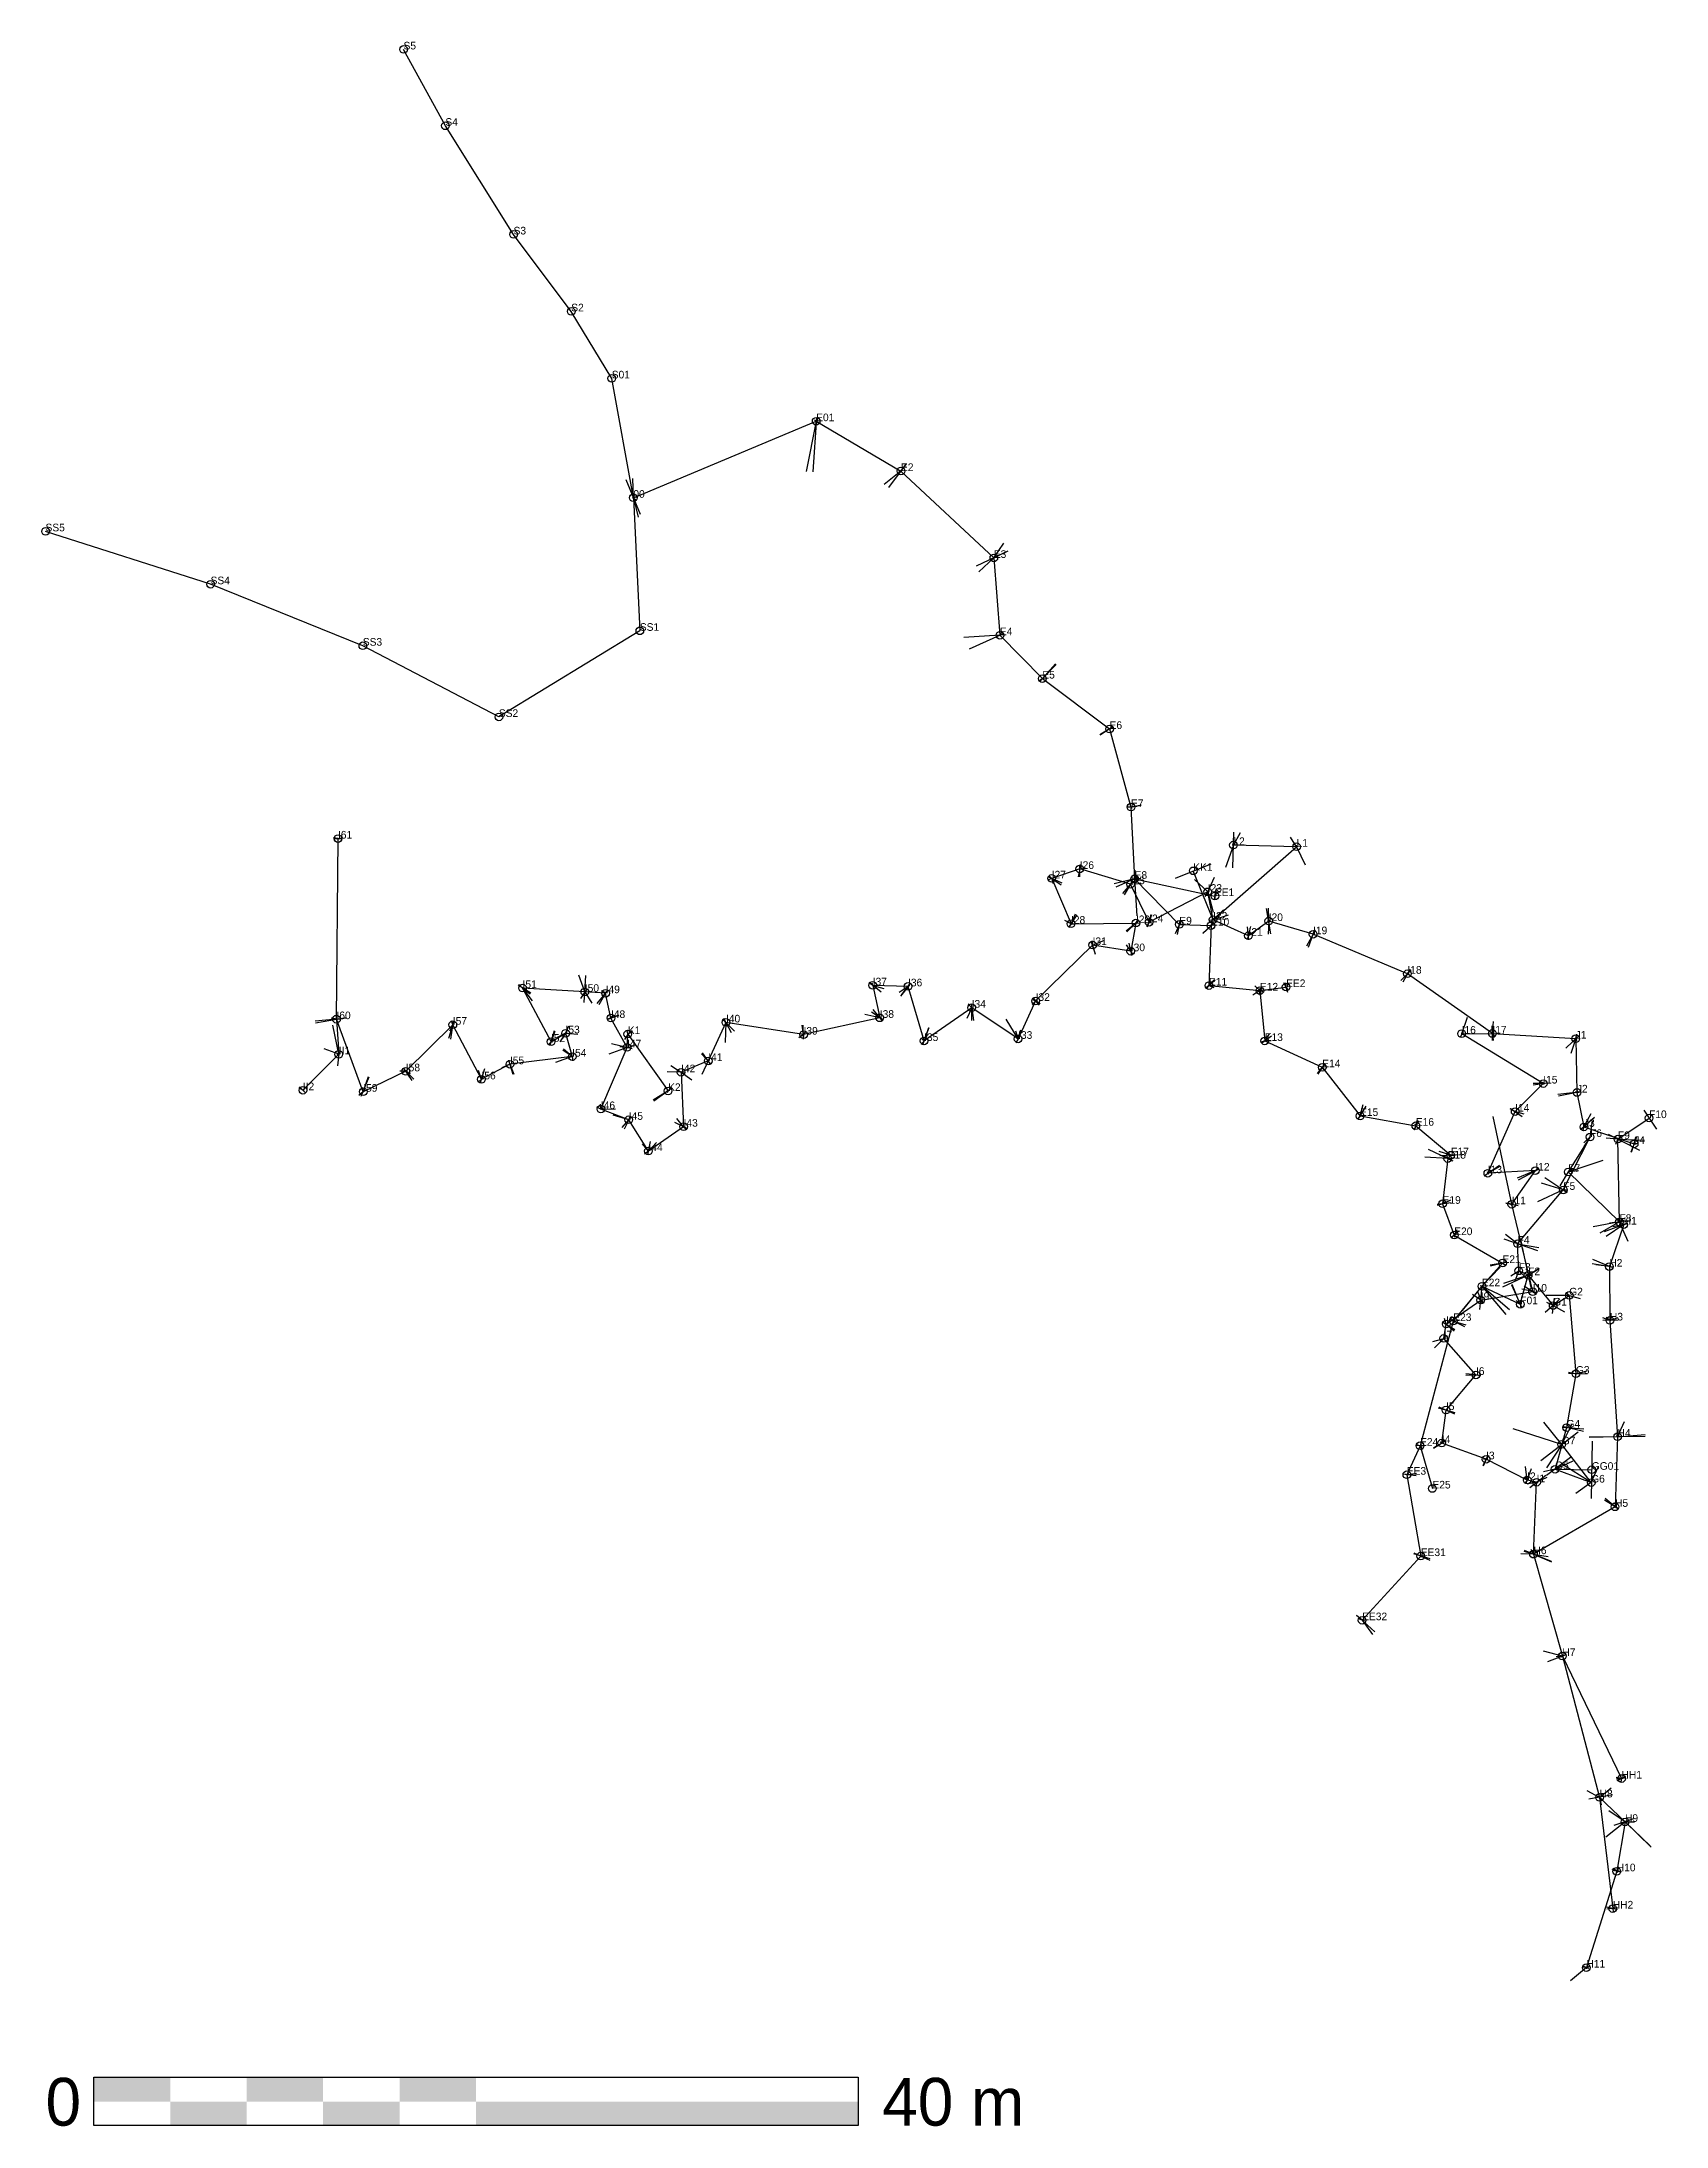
# Model space of a CAD drawing. Extents: x -31 to 54, y -85 to 24.
import ezdxf

# ---------------------------------------------------------------- set-up
doc = ezdxf.new("R2010")
doc.units = 0
for name, color, linetype in [('CHEMINEMENTS', 1, 'CONTINUOUS'), ('ECHELLE', 7, 'CONTINUOUS'), ('LARGEURS', 4, 'CONTINUOUS'), ('POINTS', 6, 'CONTINUOUS'), ('RADIALES', 9, 'CONTINUOUS'), ('STATIONS', 7, 'CONTINUOUS')]:
    doc.layers.add(name, color=color, linetype=linetype)

msp = doc.modelspace()

# ---------------------------------------------------------------- linework, layer by layer
at = {"layer": 'CHEMINEMENTS'}
for p, q in [((-9.84, 19.48), (-12.03, 23.48)), ((-6.27, 13.79), (-9.84, 19.48)), ((-3.25, 9.76), (-6.27, 13.79)), ((-1.13, 6.25), (-3.25, 9.76)), ((0, 0), (-1.13, 6.25)), ((0, 0), (9.57, 4.01)), ((9.57, 4.01), (14.01, 1.4)), ((14.01, 1.4), (18.87, -3.15)), ((0, 0), (0, 0)), ((0, 0), (0.34, -6.97)), ((-22.13, -4.53), (-30.77, -1.76)), ((18.87, -3.15), (19.19, -7.2)), ((-14.16, -7.75), (-22.13, -4.53)), ((0.34, -6.97), (-7.04, -11.48)), ((19.19, -7.2), (21.41, -9.47)), ((-7.04, -11.48), (-14.16, -7.75)), ((21.41, -9.47), (24.93, -12.11)), ((24.93, -12.11), (26.05, -16.2)), ((26.05, -16.2), (26.24, -19.96)), ((-15.54, -27.31), (-15.46, -17.85)), ((30.35, -22.1), (34.72, -18.28)), ((34.72, -18.28), (31.41, -18.19)), ((23.37, -19.44), (21.9, -19.94)), ((26.03, -20.24), (23.37, -19.44)), ((30.35, -22.1), (29.31, -19.54)), ((21.9, -19.94), (22.91, -22.31)), ((27, -22.23), (26.03, -20.24)), ((26.24, -19.96), (28.58, -22.35)), ((26.24, -19.96), (30.44, -20.86)), ((30.07, -20.64), (27, -22.23)), ((30.35, -22.1), (30.07, -20.64)), ((22.91, -22.31), (26.31, -22.28)), ((26.31, -22.28), (26.04, -23.75)), ((28.58, -22.35), (30.24, -22.41)), ((30.24, -22.41), (30.13, -25.55)), ((32.2, -22.94), (30.35, -22.1)), ((33.26, -22.17), (32.2, -22.94)), ((35.58, -22.86), (33.26, -22.17)), ((40.52, -24.93), (35.58, -22.86)), ((24.04, -23.43), (21.06, -26.35)), ((26.04, -23.75), (24.04, -23.43)), ((44.97, -28.06), (40.52, -24.93)), ((-2.54, -25.88), (-5.8, -25.68)), ((-5.8, -25.68), (-4.31, -28.49)), ((-1.45, -25.95), (-2.54, -25.88)), ((-1.17, -27.25), (-1.45, -25.95)), ((14.38, -25.59), (12.53, -25.54)), ((12.53, -25.54), (12.9, -27.24)), ((15.22, -28.45), (14.38, -25.59)), ((30.13, -25.55), (32.8, -25.81)), ((32.8, -25.81), (34.17, -25.63)), ((32.8, -25.81), (33.05, -28.45)), ((-0.33, -28.79), (-1.17, -27.25)), ((12.9, -27.24), (8.91, -28.12)), ((17.71, -26.71), (15.22, -28.45)), ((20.14, -28.34), (17.71, -26.71)), ((21.06, -26.35), (20.14, -28.34)), ((-14.14, -31.11), (-15.54, -27.31)), ((-15.54, -27.31), (-15.42, -29.15)), ((-9.45, -27.6), (-11.91, -30.04)), ((-7.95, -30.46), (-9.45, -27.6)), ((-4.31, -28.49), (-3.55, -28.05)), ((-3.55, -28.05), (-3.2, -29.27)), ((-0.33, -28.79), (-0.29, -28.09)), ((-0.29, -28.09), (1.82, -31.07)), ((4.85, -27.48), (3.92, -29.5)), ((8.91, -28.12), (4.85, -27.48)), ((43.36, -28.07), (44.97, -28.06)), ((47.63, -30.68), (43.36, -28.07)), ((44.97, -28.06), (49.33, -28.33)), ((49.33, -28.33), (49.39, -31.15)), ((-15.42, -29.15), (-17.3, -31.03)), ((-3.2, -29.27), (-6.46, -29.67)), ((-1.7, -32.02), (-0.33, -28.79)), ((33.05, -28.45), (36.06, -29.83)), ((-11.91, -30.04), (-14.14, -31.11)), ((-6.46, -29.67), (-7.95, -30.46)), ((3.92, -29.5), (2.5, -30.09)), ((2.5, -30.09), (2.63, -32.94)), ((36.06, -29.83), (38.04, -32.38)), ((46.16, -32.15), (47.63, -30.68)), ((49.39, -31.15), (49.76, -32.95)), ((-0.24, -32.58), (-1.7, -32.02)), ((0.79, -34.22), (-0.24, -32.58)), ((38.04, -32.38), (40.96, -32.89)), ((44.73, -35.38), (46.16, -32.15)), ((51.54, -33.59), (53.17, -32.49)), ((2.63, -32.94), (0.79, -34.22)), ((40.96, -32.89), (42.79, -34.44)), ((48.68, -36.25), (50.08, -33.48)), ((50.08, -33.48), (48.94, -35.31)), ((49.76, -32.95), (52.39, -33.84)), ((51.62, -37.93), (51.54, -33.59)), ((42.63, -34.61), (42.36, -36.98)), ((42.79, -34.44), (42.63, -34.61)), ((47.22, -35.24), (44.73, -35.38)), ((45.98, -37), (47.22, -35.24)), ((48.94, -35.31), (51.62, -37.93)), ((42.36, -36.98), (42.97, -38.62)), ((47.08, -41.58), (45.98, -37)), ((46.29, -39.07), (48.68, -36.25)), ((51.84, -38.07), (51.09, -40.27)), ((51.62, -37.93), (51.84, -38.07)), ((42.97, -38.62), (45.5, -40.08)), ((46.35, -40.49), (46.29, -39.07)), ((45.5, -40.08), (44.42, -41.3)), ((51.09, -40.27), (51.12, -43.09)), ((44.42, -41.3), (42.92, -43.12)), ((44.42, -41.3), (46.43, -42.24)), ((46.84, -40.72), (46.35, -40.49)), ((46.43, -42.24), (46.84, -40.72)), ((46.84, -40.72), (48.15, -42.31)), ((42.55, -43.28), (44.36, -42.02)), ((44.36, -42.02), (47.08, -41.58)), ((48.15, -42.31), (48.99, -41.78)), ((48.99, -41.78), (49.34, -45.88)), ((42.92, -43.12), (41.18, -49.65)), ((42.42, -44.03), (42.55, -43.28)), ((51.12, -43.09), (51.52, -49.18)), ((44.11, -45.94), (42.42, -44.03)), ((42.54, -47.78), (44.11, -45.94)), ((49.34, -45.88), (48.85, -48.7)), ((42.32, -49.51), (42.54, -47.78)), ((48.85, -48.7), (48.25, -50.88)), ((41.18, -49.65), (40.49, -51.17)), ((41.18, -49.65), (41.83, -51.89)), ((44.64, -50.36), (42.32, -49.51)), ((50.14, -51.58), (48.6, -49.58)), ((51.52, -49.18), (51.39, -52.85)), ((40.49, -51.17), (41.22, -55.43)), ((46.79, -51.45), (44.64, -50.36)), ((48.25, -50.88), (50.17, -50.91)), ((48.25, -50.88), (50.14, -51.58)), ((47.28, -51.56), (46.79, -51.45)), ((47.12, -55.33), (47.28, -51.56)), ((51.39, -52.85), (47.12, -55.33)), ((41.22, -55.43), (38.15, -58.79)), ((47.12, -55.33), (48.63, -60.67)), ((48.63, -60.67), (51.73, -67.08)), ((48.63, -60.67), (50.58, -68.07)), ((50.58, -68.07), (51.27, -73.89)), ((50.58, -68.07), (51.91, -69.35)), ((51.91, -69.35), (51.48, -71.94)), ((51.48, -71.94), (49.89, -76.98))]:
    msp.add_line(p, q, dxfattribs=at)
at = {"layer": 'ECHELLE'}
for p, q in [((-28.24, -82.73), (11.76, -82.73)), ((-28.24, -85.26), (-28.24, -82.73)), ((11.76, -82.73), (11.76, -85.26)), ((11.76, -85.26), (-28.24, -85.26))]:
    msp.add_line(p, q, dxfattribs=at)
for points in [[(-28.24, -82.73), (-24.24, -82.73), (-28.24, -84), (-24.24, -84)], [(-20.24, -82.73), (-16.24, -82.73), (-20.24, -84), (-16.24, -84)], [(-12.24, -82.73), (-8.24, -82.73), (-12.24, -84), (-8.24, -84)], [(-24.24, -84), (-20.24, -84), (-24.24, -85.26), (-20.24, -85.26)], [(-16.24, -84), (-12.24, -84), (-16.24, -85.26), (-12.24, -85.26)], [(-8.24, -84), (11.76, -84), (-8.24, -85.26), (11.76, -85.26)]]:
    msp.add_solid(points, dxfattribs=at)
at = {"layer": 'LARGEURS'}
for p, q in [((-12.03, 23.48), (-12.03, 23.48)), ((-9.84, 19.48), (-9.84, 19.48)), ((-6.27, 13.79), (-6.27, 13.79)), ((-3.25, 9.76), (-3.25, 9.76)), ((-1.13, 6.25), (-1.13, 6.25)), ((9.58, 4.18), (9.39, 1.35)), ((14.28, 1.77), (13.36, 0.53)), ((-0.4, 0.95), (0.36, -0.86)), ((-30.77, -1.76), (-30.77, -1.76)), ((19.6, -2.79), (17.94, -3.59)), ((-22.13, -4.53), (-22.13, -4.53)), ((0.34, -6.97), (0.34, -6.97)), ((19.36, -7.12), (17.58, -7.93)), ((-14.16, -7.75), (-14.16, -7.75)), ((22.09, -8.7), (21.28, -9.63)), ((-7.04, -11.48), (-7.04, -11.48)), ((25.07, -12.01), (24.44, -12.44)), ((26.59, -16.11), (25.87, -16.23)), ((-15.7, -17.85), (-15.27, -17.86)), ((31.38, -19.38), (31.43, -17.52)), ((34.72, -18.28), (34.72, -18.28)), ((23.38, -19.85), (23.37, -19.22)), ((28.38, -19.92), (30.24, -19.17)), ((22.45, -20.19), (21.71, -19.86)), ((26.42, -19.88), (25.25, -20.39)), ((25.62, -20.73), (26.18, -20.06)), ((30.07, -20.64), (30.43, -19.88)), ((30.51, -20.52), (30.4, -21.05)), ((26.92, -22.47), (27.14, -21.82)), ((30.22, -22.23), (30.89, -21.58)), ((33.37, -22.84), (33.14, -21.52)), ((23.22, -21.85), (22.78, -22.51)), ((26.47, -22.14), (25.8, -22.7)), ((28.66, -22.18), (28.37, -22.84)), ((30.38, -22.29), (29.81, -22.82)), ((32.22, -23.15), (32.15, -22.48)), ((35.34, -23.53), (35.67, -22.62)), ((24.19, -23.91), (23.97, -23.22)), ((26.15, -23.91), (25.81, -23.42)), ((-2.57, -26.44), (-2.48, -25.02)), ((40.29, -25.35), (40.66, -24.69)), ((-5.37, -25.95), (-6.03, -25.53)), ((-1.9, -26.48), (-1.31, -25.79)), ((12.97, -25.89), (12.35, -25.38)), ((14.05, -26.01), (14.5, -25.43)), ((30.46, -25.26), (29.99, -25.66)), ((32.8, -25.68), (32.8, -26.06)), ((34.14, -25.41), (34.19, -25.81)), ((-16.63, -27.5), (-15.03, -27.22)), ((-1.37, -27.32), (-0.76, -27.1)), ((5.14, -28.03), (4.73, -27.27)), ((13.08, -27.35), (12.46, -26.95)), ((17.72, -27.38), (17.71, -26.5)), ((21.29, -26.51), (20.9, -26.24)), ((-9.56, -28.35), (-9.42, -27.41)), ((-4.14, -27.92), (-4.37, -28.68)), ((-3.39, -27.67), (-3.55, -28.05)), ((-0.35, -27.87), (-0.29, -28.09)), ((8.91, -28.36), (8.89, -27.63)), ((15.15, -28.66), (15.47, -27.74)), ((20.14, -28.34), (20.02, -27.93)), ((33.4, -28.2), (32.9, -28.56)), ((43.36, -28.07), (43.36, -28.07)), ((44.98, -27.66), (44.96, -28.42)), ((49.49, -28.18), (48.81, -28.83)), ((-15.42, -29.15), (-16.19, -28.86)), ((-6.29, -30.2), (-6.52, -29.47)), ((-3.2, -29.27), (-3.69, -28.94)), ((-1.15, -28.59), (-0.07, -28.85)), ((4.06, -29.64), (3.56, -29.13)), ((-14.24, -31.35), (-13.83, -30.33)), ((-11.57, -30.52), (-12.04, -29.86)), ((-8, -30.63), (-7.77, -29.89)), ((2.66, -30.2), (1.96, -29.75)), ((36.18, -29.67), (35.79, -30.16)), ((-17.15, -31.18), (-17.47, -30.86)), ((2.01, -30.93), (1.07, -31.6)), ((47.11, -30.74), (47.84, -30.65)), ((49.62, -31.12), (48.4, -31.26)), ((-1.7, -32.02), (-1.56, -31.96)), ((-0.58, -32.99), (-0.12, -32.44)), ((2.82, -33.03), (2.18, -32.72)), ((38.35, -31.86), (37.93, -32.55)), ((41.08, -32.64), (40.86, -33.12)), ((45.92, -31.98), (46.53, -32.4)), ((50.32, -32.46), (49.6, -33.09)), ((52.89, -32.08), (53.56, -33.07)), ((0.75, -34.42), (0.89, -33.71)), ((49.79, -34), (50.08, -33.48)), ((51.03, -33.33), (52.66, -34.17)), ((52.51, -33.48), (52.24, -34.29)), ((42.91, -34.74), (41.62, -34.14)), ((42.99, -34.43), (42.21, -34.47)), ((44.54, -35.52), (45.34, -34.96)), ((46.33, -35.73), (47.41, -35.14)), ((47.72, -35.61), (48.82, -36.34)), ((49.47, -35.25), (48.94, -35.31)), ((42.81, -36.93), (42.08, -37.02)), ((45.67, -36.94), (46.32, -37.07)), ((52.04, -38), (50.82, -38.44)), ((51.54, -37.76), (52.05, -38.93)), ((43.21, -38.42), (42.84, -38.73)), ((45.56, -38.82), (47.33, -39.42)), ((46.53, -39.27), (46.98, -41.36)), ((45.69, -40.05), (44.85, -40.19)), ((51.27, -40.3), (50.19, -40.13)), ((45.87, -42.54), (44.42, -41.3)), ((45.93, -40.76), (46.35, -40.49)), ((45.96, -41.23), (46.51, -42.42)), ((46.63, -41.28), (47.28, -41.71)), ((44.2, -41.61), (44.44, -42.21)), ((48.21, -41.92), (48.09, -42.72)), ((48.99, -41.78), (48.99, -41.78)), ((42.34, -43.16), (43, -43.57)), ((43.52, -43.43), (42.74, -43.03)), ((51.56, -43.07), (50.75, -43.1)), ((41.85, -44.2), (42.56, -44)), ((43.58, -45.95), (44.36, -45.94)), ((49.93, -45.9), (48.95, -45.86)), ((42.17, -47.62), (42.98, -47.98)), ((47.51, -50.42), (49.46, -48.92)), ((49.73, -48.9), (48.63, -48.65)), ((41.5, -49.64), (40.99, -49.65)), ((41.88, -49.77), (42.5, -49.39)), ((44.5, -50.7), (44.74, -50.14)), ((52.96, -49.16), (50.03, -49.2)), ((50.19, -49.41), (50.14, -52.41)), ((40.97, -51.23), (40.3, -51.14)), ((46.73, -51.61), (47.01, -50.84)), ((46.92, -51.84), (47.76, -51.2)), ((49.06, -50.27), (47.8, -51.21)), ((41.83, -51.89), (41.83, -51.89)), ((50.14, -51.58), (50.14, -51.58)), ((51.57, -52.96), (50.83, -52.51)), ((41.71, -55.57), (40.85, -55.32)), ((48.07, -55.72), (46.65, -55.14)), ((38.82, -59.4), (37.86, -58.53)), ((48.82, -60.6), (47.85, -60.97)), ((51.93, -66.98), (51.48, -67.2)), ((51.26, -67.94), (50.02, -68.17)), ((52.36, -69.2), (51.33, -69.54)), ((51.71, -71.99), (51.27, -71.89)), ((51.52, -73.86), (50.95, -73.93)), ((50.03, -77.03), (49.68, -76.91))]:
    msp.add_line(p, q, dxfattribs=at)
at = {"layer": 'POINTS'}
for centre in [(-12.03, 23.48), (-9.84, 19.48), (-6.27, 13.79), (-3.25, 9.76), (-1.13, 6.25), (9.57, 4.01), (14.01, 1.4), (0, 0), (-30.77, -1.76), (18.87, -3.15), (-22.13, -4.53), (-14.16, -7.75), (0.34, -6.97), (19.19, -7.2), (21.41, -9.47), (-7.04, -11.48), (24.93, -12.11), (26.05, -16.2), (-15.46, -17.85), (31.41, -18.19), (34.72, -18.28), (23.37, -19.44), (29.31, -19.54), (21.9, -19.94), (26.03, -20.24), (26.24, -19.96), (30.07, -20.64), (30.44, -20.86), (22.91, -22.31), (26.31, -22.28), (27, -22.23), (28.58, -22.35), (30.24, -22.41), (30.35, -22.1), (32.2, -22.94), (33.26, -22.17), (35.58, -22.86), (24.04, -23.43), (26.04, -23.75), (40.52, -24.93), (-5.8, -25.68), (-2.54, -25.88), (-1.45, -25.95), (12.53, -25.54), (14.38, -25.59), (21.06, -26.35), (30.13, -25.55), (32.8, -25.81), (34.17, -25.63), (-15.54, -27.31), (-1.17, -27.25), (4.85, -27.48), (12.9, -27.24), (17.71, -26.71), (-9.45, -27.6), (-4.31, -28.49), (-3.55, -28.05), (-0.29, -28.09), (8.91, -28.12), (15.22, -28.45), (20.14, -28.34), (33.05, -28.45), (43.36, -28.07), (44.97, -28.06), (49.33, -28.33), (-15.42, -29.15), (-6.46, -29.67), (-3.2, -29.27), (-0.33, -28.79), (3.92, -29.5), (-11.91, -30.04), (-7.95, -30.46), (2.5, -30.09), (36.06, -29.83), (47.63, -30.68), (-17.3, -31.03), (-14.14, -31.11), (1.82, -31.07), (49.39, -31.15), (-1.7, -32.02), (-0.24, -32.58), (2.63, -32.94), (38.04, -32.38), (40.96, -32.89), (46.16, -32.15), (49.76, -32.95), (53.17, -32.49), (50.08, -33.48), (51.54, -33.59), (52.39, -33.84), (0.79, -34.22), (42.63, -34.61), (42.79, -34.44), (44.73, -35.38), (47.22, -35.24), (48.94, -35.31), (42.36, -36.98), (45.98, -37), (48.68, -36.25), (51.62, -37.93), (51.84, -38.07), (42.97, -38.62), (46.29, -39.07), (45.5, -40.08), (46.35, -40.49), (51.09, -40.27), (44.42, -41.3), (46.84, -40.72), (47.08, -41.58), (44.36, -42.02), (46.43, -42.24), (48.15, -42.31), (48.99, -41.78), (42.55, -43.28), (42.92, -43.12), (51.12, -43.09), (42.42, -44.03), (44.11, -45.94), (49.34, -45.88), (42.54, -47.78), (48.85, -48.7), (51.52, -49.18), (41.18, -49.65), (42.32, -49.51), (44.64, -50.36), (48.6, -49.58), (40.49, -51.17), (46.79, -51.45), (48.25, -50.88), (50.17, -50.91), (41.83, -51.89), (47.28, -51.56), (50.14, -51.58), (51.39, -52.85), (41.22, -55.43), (47.12, -55.33), (38.15, -58.79), (48.63, -60.67), (51.73, -67.08), (50.58, -68.07), (51.91, -69.35), (51.48, -71.94), (51.27, -73.89), (49.89, -76.98)]:
    msp.add_circle(centre, 0.2, dxfattribs=at)
at = {"layer": 'RADIALES'}
for p, q in [((9.57, 4.01), (9.04, 1.38)), ((9.57, 4.01), (9.49, 4.07)), ((9.57, 4.01), (9.69, 4.18)), ((9.57, 4.01), (9.65, 3.92)), ((14.01, 1.4), (13.13, 0.7)), ((14.01, 1.4), (13.9, 1.38)), ((14.01, 1.4), (14.28, 1.76)), ((14.01, 1.4), (14.04, 1.37)), ((0, 0), (-0.06, -0.02)), ((0, 0), (-0.03, 1)), ((0, 0), (0.26, -1.01)), ((0, 0), (0.15, -0.12)), ((18.87, -3.15), (18.08, -3.88)), ((18.87, -3.15), (18.84, -3.11)), ((18.87, -3.15), (19.4, -2.37)), ((18.87, -3.15), (18.87, -3.14)), ((19.19, -7.2), (17.3, -7.32)), ((19.19, -7.2), (19.15, -7.22)), ((19.19, -7.2), (19.37, -7.13)), ((19.19, -7.2), (19.19, -7.18)), ((21.41, -9.47), (22.13, -8.73)), ((21.41, -9.47), (21.24, -9.6)), ((21.41, -9.47), (21.43, -9.42)), ((21.41, -9.47), (21.48, -9.45)), ((24.93, -12.11), (24.42, -12.41)), ((24.93, -12.11), (25.07, -12.01)), ((24.93, -12.11), (24.93, -12.1)), ((24.93, -12.11), (24.98, -12.14)), ((26.05, -16.2), (25.87, -16.19)), ((26.05, -16.2), (26.02, -16.19)), ((26.05, -16.2), (26.58, -16.08)), ((26.05, -16.2), (26.1, -16.28)), ((-15.46, -17.85), (-15.7, -17.81)), ((-15.46, -17.85), (-15.48, -17.84)), ((-15.46, -17.85), (-15.27, -17.81)), ((-15.46, -17.85), (-15.44, -17.84)), ((31.41, -18.19), (30.99, -19.37)), ((31.41, -18.19), (31.34, -18.2)), ((31.41, -18.19), (31.38, -18.12)), ((31.41, -18.19), (31.79, -17.53)), ((34.72, -18.28), (34.4, -17.78)), ((34.72, -18.28), (34.72, -18.19)), ((34.72, -18.28), (34.78, -18.25)), ((34.72, -18.28), (35.16, -19.22)), ((23.37, -19.44), (23.29, -19.85)), ((23.37, -19.44), (23.35, -19.49)), ((23.37, -19.44), (23.42, -19.21)), ((23.37, -19.44), (23.65, -19.37)), ((26.24, -19.96), (26.27, -19.5)), ((21.9, -19.94), (21.72, -20.01)), ((21.9, -19.94), (21.75, -19.78)), ((21.9, -19.94), (22.4, -20.28)), ((21.9, -19.94), (21.96, -20.2)), ((26.24, -19.96), (25.17, -20.22)), ((26.03, -20.24), (25.7, -20.79)), ((26.03, -20.24), (26.02, -20.3)), ((26.03, -20.24), (26.17, -20.06)), ((26.03, -20.24), (26.16, -20.22)), ((26.24, -19.96), (26.17, -20)), ((26.24, -19.96), (26.21, -20.01)), ((26.24, -19.96), (26.21, -20.03)), ((26.24, -19.96), (26.39, -19.8)), ((26.24, -19.96), (26.24, -20.05)), ((26.24, -19.96), (26.36, -21.9)), ((30.07, -20.64), (29.37, -20)), ((30.07, -20.64), (29.91, -20.88)), ((30.07, -20.64), (30.35, -21.71)), ((30.07, -20.64), (30.12, -20.65)), ((30.44, -20.86), (30.5, -20.52)), ((22.91, -22.31), (23.15, -21.8)), ((27, -22.23), (27.13, -21.83)), ((30.44, -20.86), (30.51, -20.81)), ((30.44, -20.86), (30.47, -20.85)), ((30.44, -20.86), (30.44, -21.06)), ((33.26, -22.17), (33.24, -21.5)), ((22.91, -22.31), (22.59, -22.15)), ((22.91, -22.31), (22.78, -22.5)), ((22.91, -22.31), (23.08, -22.31)), ((26.31, -22.28), (25.84, -22.74)), ((26.31, -22.28), (26.43, -22.09)), ((26.31, -22.28), (26.35, -22.17)), ((26.31, -22.28), (26.55, -22.27)), ((27, -22.23), (26.87, -22.45)), ((27, -22.23), (27.01, -22.22)), ((27, -22.23), (27.14, -22.26)), ((28.58, -22.35), (28.47, -22.88)), ((28.58, -22.35), (28.57, -22.4)), ((28.58, -22.35), (28.62, -22.17)), ((28.58, -22.35), (28.6, -22.41)), ((30.24, -22.41), (29.81, -22.81)), ((30.35, -22.1), (30.13, -22.14)), ((30.24, -22.41), (30.21, -22.4)), ((30.24, -22.41), (30.21, -22.45)), ((30.24, -22.41), (30.36, -22.25)), ((30.35, -22.1), (31.15, -21.85)), ((30.35, -22.1), (30.55, -21.96)), ((30.35, -22.1), (30.5, -22.06)), ((32.2, -22.94), (32.17, -22.87)), ((32.2, -22.94), (32.32, -22.46)), ((32.2, -22.94), (32.22, -22.9)), ((33.26, -22.17), (33.19, -22.17)), ((33.26, -22.17), (33.23, -22.86)), ((33.26, -22.17), (33.3, -22.11)), ((35.58, -22.86), (35.23, -23.49)), ((35.58, -22.86), (35.55, -22.85)), ((35.58, -22.86), (35.7, -22.63)), ((35.58, -22.86), (35.65, -22.89)), ((24.04, -23.43), (24.03, -23.2)), ((24.04, -23.43), (24.67, -23.18)), ((24.04, -23.43), (24.18, -23.91)), ((24.04, -23.43), (24.05, -23.63)), ((26.04, -23.75), (25.96, -23.32)), ((26.04, -23.75), (26.14, -23.54)), ((26.04, -23.75), (26.06, -23.69)), ((26.04, -23.75), (26.08, -23.97)), ((32.2, -22.94), (32.11, -23.16)), ((-2.54, -25.88), (-2.86, -25)), ((40.52, -24.93), (40.18, -25.29)), ((40.52, -24.93), (40.5, -24.89)), ((40.52, -24.93), (40.71, -24.72)), ((40.52, -24.93), (40.55, -24.98)), ((-5.8, -25.68), (-6, -25.49)), ((-5.8, -25.68), (-5.4, -25.99)), ((-5.8, -25.68), (-5.78, -25.76)), ((-5.8, -25.68), (-5.29, -26.35)), ((-2.54, -25.88), (-2.77, -26.23)), ((-2.54, -25.88), (-2.42, -25.76)), ((-2.54, -25.88), (-2.18, -26.47)), ((-1.45, -25.95), (-1.8, -26.56)), ((-1.45, -25.95), (-1.66, -25.83)), ((-1.45, -25.95), (-1.53, -25.95)), ((-1.45, -25.95), (-1.32, -25.78)), ((12.53, -25.54), (12.33, -25.41)), ((12.53, -25.54), (12.5, -25.42)), ((12.53, -25.54), (12.56, -25.53)), ((12.53, -25.54), (13.12, -25.71)), ((14.38, -25.59), (13.92, -25.91)), ((14.38, -25.59), (13.99, -26.11)), ((14.38, -25.59), (14.32, -25.76)), ((14.38, -25.59), (14.51, -25.44)), ((21.06, -26.35), (20.94, -26.17)), ((30.13, -25.55), (30, -25.68)), ((30.13, -25.55), (30.43, -25.23)), ((30.13, -25.55), (30.18, -25.47)), ((30.13, -25.55), (30.39, -25.65)), ((32.8, -25.81), (32.42, -26.06)), ((32.8, -25.81), (32.53, -25.57)), ((32.8, -25.81), (32.73, -25.89)), ((32.8, -25.81), (32.77, -25.77)), ((32.8, -25.81), (32.78, -25.97)), ((32.8, -25.81), (32.93, -25.67)), ((32.8, -25.81), (32.99, -25.87)), ((32.8, -25.81), (32.84, -25.95)), ((34.17, -25.63), (34.05, -25.41)), ((34.17, -25.63), (34.12, -25.62)), ((34.17, -25.63), (34.28, -25.8)), ((34.17, -25.63), (34.24, -25.89)), ((-15.54, -27.31), (-15.81, -27.25)), ((-15.54, -27.31), (-15.55, -27.28)), ((-15.54, -27.31), (-15.02, -27.24)), ((-15.54, -27.31), (-15.5, -27.29)), ((-1.17, -27.25), (-1.37, -27.31)), ((-1.17, -27.25), (-0.76, -27.08)), ((-1.17, -27.25), (-0.91, -27.12)), ((-1.17, -27.25), (-1.1, -27.16)), ((4.85, -27.48), (4.69, -27.29)), ((12.9, -27.24), (12.11, -27.07)), ((12.9, -27.24), (12.55, -26.81)), ((12.9, -27.24), (12.87, -27.21)), ((12.9, -27.24), (13.04, -27.42)), ((17.71, -26.71), (17.45, -27.27)), ((17.71, -26.71), (17.52, -26.5)), ((17.71, -26.71), (17.8, -27.38)), ((17.71, -26.71), (17.71, -26.76)), ((21.06, -26.35), (20.88, -26.57)), ((21.06, -26.35), (20.93, -26.31)), ((21.06, -26.35), (21.25, -26.57)), ((43.36, -28.07), (43.66, -27.21)), ((-15.54, -27.31), (-16.65, -27.42)), ((-15.42, -29.15), (-15.73, -27.63)), ((-15.54, -27.31), (-15.61, -27.3)), ((-15.54, -27.31), (-15.31, -27.3)), ((-15.54, -27.31), (-15.48, -27.32)), ((-9.45, -27.6), (-9.68, -28.33)), ((-9.45, -27.6), (-9.63, -27.94)), ((-9.45, -27.6), (-9.54, -27.77)), ((-9.45, -27.6), (-9.52, -27.39)), ((-4.31, -28.49), (-4.1, -27.93)), ((-4.31, -28.49), (-4.27, -28.37)), ((-3.55, -28.05), (-4.03, -28.29)), ((-3.55, -28.05), (-3.84, -28.49)), ((-3.55, -28.05), (-3.62, -28.07)), ((-3.55, -28.05), (-2.91, -28.1)), ((-0.29, -28.09), (-0.46, -28.38)), ((-0.29, -28.09), (-0.04, -27.92)), ((-0.29, -28.09), (-0.28, -28.12)), ((-0.29, -28.09), (-0.28, -28.15)), ((4.85, -27.48), (4.8, -28.53)), ((4.85, -27.48), (5.3, -27.94)), ((4.85, -27.48), (4.88, -27.55)), ((8.91, -28.12), (8.67, -28.28)), ((8.91, -28.12), (8.84, -27.63)), ((8.91, -28.12), (8.89, -28.36)), ((8.91, -28.12), (9.04, -27.93)), ((15.22, -28.45), (15.12, -28.37)), ((15.22, -28.45), (15.48, -27.75)), ((15.22, -28.45), (15.41, -28.1)), ((20.14, -28.34), (19.51, -27.31)), ((20.14, -28.34), (20.03, -28.54)), ((20.14, -28.34), (20.05, -28.3)), ((20.14, -28.34), (20.29, -27.86)), ((33.05, -28.45), (33.3, -28.07)), ((33.05, -28.45), (33.1, -28.33)), ((43.36, -28.07), (43.28, -28.27)), ((43.36, -28.07), (43.33, -28.07)), ((43.36, -28.07), (43.37, -28.02)), ((44.97, -28.06), (44.96, -27.66)), ((44.97, -28.06), (45.03, -27.43)), ((44.97, -28.06), (45, -27.97)), ((44.97, -28.06), (44.97, -28.05)), ((44.97, -28.06), (45, -28.05)), ((44.97, -28.06), (45.09, -28.25)), ((44.97, -28.06), (45.06, -28.08)), ((44.97, -28.06), (45, -28.42)), ((49.33, -28.33), (49.07, -29.1)), ((49.33, -28.33), (49.39, -28.09)), ((49.33, -28.33), (49.37, -28.44)), ((49.33, -28.33), (49.39, -28.37)), ((-15.42, -29.15), (-15.52, -29.18)), ((-15.42, -29.15), (-15.48, -29.76)), ((-15.42, -29.15), (-15.41, -29.18)), ((-6.46, -29.67), (-6.51, -29.46)), ((-4.31, -28.49), (-4.46, -28.66)), ((-4.31, -28.49), (-4.25, -28.52)), ((-3.2, -29.27), (-4.07, -29.57)), ((-3.2, -29.27), (-3.65, -28.88)), ((-3.2, -29.27), (-3.22, -29.15)), ((-3.2, -29.27), (-3.16, -29.5)), ((-0.33, -28.79), (-1.28, -29.15)), ((-0.33, -28.79), (-0.7, -28.75)), ((-0.33, -28.79), (-0.04, -28.73)), ((-0.33, -28.79), (-0.31, -28.8)), ((3.92, -29.5), (3.62, -29.07)), ((15.22, -28.45), (15.07, -28.63)), ((33.05, -28.45), (32.86, -28.51)), ((33.05, -28.45), (33.39, -28.42)), ((-14.14, -31.11), (-13.86, -30.31)), ((-11.91, -30.04), (-12.23, -30.04)), ((-11.91, -30.04), (-12.03, -29.85)), ((-11.91, -30.04), (-11.49, -30.46)), ((-11.91, -30.04), (-11.68, -30.16)), ((-7.95, -30.46), (-8.1, -30)), ((-7.95, -30.46), (-8.1, -30.6)), ((-7.95, -30.46), (-7.78, -29.89)), ((-7.95, -30.46), (-7.85, -30.41)), ((-6.46, -29.67), (-6.88, -29.86)), ((-6.46, -29.67), (-6.25, -30.19)), ((-6.46, -29.67), (-6.42, -29.76)), ((2.5, -30.09), (1.77, -30.06)), ((2.5, -30.09), (2.47, -30.11)), ((2.5, -30.09), (2.71, -30.12)), ((2.5, -30.09), (3.06, -30.49)), ((3.92, -29.5), (3.58, -30.2)), ((3.92, -29.5), (3.89, -29.49)), ((3.92, -29.5), (4.02, -29.68)), ((36.06, -29.83), (35.83, -30.19)), ((36.06, -29.83), (36.01, -29.86)), ((36.06, -29.83), (36.21, -29.69)), ((36.06, -29.83), (36.12, -29.94)), ((-17.3, -31.03), (-17.51, -30.9)), ((-17.3, -31.03), (-17.28, -30.99)), ((-17.3, -31.03), (-17.15, -31.18)), ((-17.3, -31.03), (-17.28, -31.04)), ((-14.14, -31.11), (-14.37, -31.3)), ((-14.14, -31.11), (-14.2, -30.87)), ((-14.14, -31.11), (-14.15, -31.13)), ((1.82, -31.07), (1.03, -31.55)), ((1.82, -31.07), (1.76, -31.07)), ((1.82, -31.07), (1.76, -31.15)), ((1.82, -31.07), (1.99, -30.89)), ((47.63, -30.68), (47.1, -30.67)), ((47.63, -30.68), (47.64, -30.6)), ((47.63, -30.68), (47.83, -30.65)), ((47.63, -30.68), (47.67, -30.73)), ((49.39, -31.15), (48.42, -31.34)), ((49.39, -31.15), (49.32, -31.12)), ((49.39, -31.15), (49.37, -31.11)), ((49.39, -31.15), (49.61, -31.12)), ((-1.7, -32.02), (-1.91, -31.92)), ((-1.7, -32.02), (-1.72, -31.76)), ((-1.7, -32.02), (-1.68, -31.99)), ((-1.7, -32.02), (-0.94, -32)), ((-0.24, -32.58), (-1.05, -32.33)), ((-0.24, -32.58), (-0.48, -33.07)), ((-0.24, -32.58), (-0.27, -32.62)), ((-0.24, -32.58), (-0.17, -32.41)), ((2.63, -32.94), (2.27, -32.52)), ((38.04, -32.38), (37.93, -32.55)), ((38.04, -32.38), (37.96, -32.25)), ((38.04, -32.38), (38.21, -31.78)), ((38.04, -32.38), (38.22, -32.33)), ((40.96, -32.89), (41.03, -32.61)), ((45.98, -37), (45, -32.4)), ((46.16, -32.15), (45.9, -32.01)), ((46.16, -32.15), (46.15, -32.18)), ((46.16, -32.15), (46.18, -32.12)), ((46.16, -32.15), (46.62, -32.26)), ((49.76, -32.95), (50.14, -32.25)), ((50.08, -33.48), (50.21, -32.63)), ((0.79, -34.22), (0.48, -33.83)), ((0.79, -34.22), (1.21, -33.77)), ((2.63, -32.94), (2.59, -32.85)), ((2.63, -32.94), (2.62, -32.92)), ((2.63, -32.94), (2.8, -33.08)), ((40.96, -32.89), (40.87, -33.12)), ((40.96, -32.89), (40.92, -32.81)), ((40.96, -32.89), (40.96, -32.94)), ((49.76, -32.95), (49.68, -33.18)), ((50.08, -33.48), (49.75, -33.79)), ((49.76, -32.95), (49.77, -32.8)), ((49.76, -32.95), (49.83, -32.97)), ((50.08, -33.48), (49.76, -33.97)), ((50.08, -33.48), (50.12, -33.46)), ((51.54, -33.59), (50.92, -33.55)), ((51.54, -33.59), (51.41, -33.87)), ((51.54, -33.59), (52.93, -33.64)), ((51.54, -33.59), (51.55, -33.67)), ((52.39, -33.84), (52.21, -34.28)), ((52.39, -33.84), (52.33, -33.82)), ((52.39, -33.84), (52.48, -33.47)), ((52.39, -33.84), (52.5, -33.86)), ((0.79, -34.22), (0.59, -34.38)), ((0.79, -34.22), (0.79, -34.18)), ((42.63, -34.61), (41.44, -34.53)), ((42.79, -34.44), (42.19, -34.24)), ((42.79, -34.44), (42.58, -34.42)), ((42.63, -34.61), (42.59, -34.58)), ((42.63, -34.61), (43, -34.55)), ((42.63, -34.61), (42.81, -34.65)), ((42.79, -34.44), (42.75, -34.45)), ((42.79, -34.44), (42.99, -34.45)), ((48.94, -35.31), (50.76, -34.7)), ((44.73, -35.38), (44.55, -35.53)), ((44.73, -35.38), (44.71, -35.31)), ((44.73, -35.38), (45.38, -35.01)), ((44.73, -35.38), (44.78, -35.43)), ((47.22, -35.24), (46.27, -35.63)), ((47.22, -35.24), (47.16, -35.27)), ((47.22, -35.24), (47.38, -35.1)), ((47.22, -35.24), (47.25, -35.26)), ((48.68, -36.25), (47.54, -35.9)), ((48.94, -35.31), (48.49, -36.03)), ((48.94, -35.31), (49.25, -35.15)), ((48.94, -35.31), (48.94, -35.35)), ((42.36, -36.98), (42.08, -37.06)), ((42.36, -36.98), (42.79, -36.77)), ((42.36, -36.98), (42.52, -36.9)), ((42.36, -36.98), (42.49, -36.91)), ((45.98, -37), (45.67, -36.95)), ((45.98, -37), (45.93, -37.05)), ((45.98, -37), (46.02, -36.95)), ((45.98, -37), (46.31, -37.07)), ((48.68, -36.25), (47.33, -36.87)), ((48.68, -36.25), (48.89, -36.25)), ((48.68, -36.25), (48.88, -36.38)), ((51.62, -37.93), (50.25, -38.18)), ((51.62, -37.93), (50.6, -38.52)), ((51.84, -38.07), (50.92, -38.7)), ((51.62, -37.93), (51.09, -37.99)), ((51.84, -38.07), (51.27, -38.19)), ((51.62, -37.93), (51.46, -37.78)), ((51.62, -37.93), (51.8, -37.79)), ((51.62, -37.93), (51.76, -37.81)), ((51.62, -37.93), (51.87, -37.84)), ((51.62, -37.93), (51.8, -37.87)), ((51.84, -38.07), (51.79, -38.04)), ((51.84, -38.07), (52.05, -38.01)), ((42.97, -38.62), (42.85, -38.75)), ((42.97, -38.62), (43.13, -38.33)), ((42.97, -38.62), (43.07, -38.41)), ((42.97, -38.62), (43.01, -38.72)), ((46.29, -39.07), (45.65, -38.58)), ((46.29, -39.07), (46.19, -38.99)), ((46.29, -39.07), (47.4, -39.26)), ((46.29, -39.07), (46.32, -39.19)), ((44.42, -41.3), (45.38, -40.29)), ((45.5, -40.08), (44.87, -40.25)), ((45.5, -40.08), (45.41, -40.13)), ((45.5, -40.08), (45.68, -40)), ((45.5, -40.08), (45.68, -40.19)), ((46.84, -40.72), (47.41, -40.35)), ((46.84, -40.72), (47.4, -40.38)), ((51.09, -40.27), (50.23, -39.9)), ((51.09, -40.27), (50.39, -40.17)), ((51.09, -40.27), (51.12, -40.2)), ((51.09, -40.27), (51.27, -40.29)), ((44.42, -41.3), (43.39, -42.57)), ((44.42, -41.3), (44.3, -42.51)), ((44.42, -41.3), (44.33, -41.28)), ((44.42, -41.3), (44.37, -41.36)), ((44.42, -41.3), (45.68, -42.77)), ((44.42, -41.3), (44.57, -41.44)), ((44.42, -41.3), (44.49, -41.39)), ((46.84, -40.72), (45.5, -41.35)), ((46.84, -40.72), (45.55, -41.15)), ((46.43, -42.24), (46.01, -41.21)), ((46.35, -40.49), (46.13, -41.07)), ((46.35, -40.49), (46.37, -40.49)), ((46.35, -40.49), (46.75, -40.87)), ((47.08, -41.58), (46.51, -41.45)), ((46.84, -40.72), (46.83, -40.69)), ((46.84, -40.72), (47.03, -40.71)), ((46.84, -40.72), (46.94, -40.88)), ((46.84, -40.72), (47, -40.92)), ((47.08, -41.58), (47.05, -41.42)), ((47.08, -41.58), (47.06, -41.42)), ((44.36, -42.02), (43.92, -41.73)), ((44.36, -42.02), (44.36, -42.01)), ((44.36, -42.02), (44.54, -42.17)), ((44.36, -42.02), (44.4, -42.03)), ((46.43, -42.24), (46.22, -42.05)), ((46.43, -42.24), (46.37, -42.17)), ((46.43, -42.24), (46.45, -42.45)), ((47.08, -41.58), (47.03, -41.59)), ((47.08, -41.58), (47.13, -41.57)), ((47.08, -41.58), (47.33, -41.62)), ((48.15, -42.31), (47.73, -42.67)), ((48.99, -41.78), (47.79, -41.79)), ((48.15, -42.31), (47.82, -42.15)), ((48.15, -42.31), (48.49, -41.96)), ((48.15, -42.31), (48.75, -42.63)), ((48.99, -41.78), (48.81, -41.65)), ((48.99, -41.78), (49.01, -41.77)), ((48.99, -41.78), (49.56, -41.94)), ((42.55, -43.28), (42.46, -42.98)), ((42.55, -43.28), (42.54, -43.25)), ((42.55, -43.28), (42.56, -43.27)), ((42.55, -43.28), (42.96, -43.64)), ((42.92, -43.12), (42.75, -43.02)), ((42.92, -43.12), (43.25, -43.05)), ((42.92, -43.12), (43.57, -43.31)), ((42.92, -43.12), (42.95, -43.21)), ((51.12, -43.09), (50.75, -42.96)), ((51.12, -43.09), (50.93, -42.93)), ((51.12, -43.09), (51.1, -43.09)), ((51.12, -43.09), (51.56, -42.94)), ((42.42, -44.03), (41.94, -44.52)), ((42.42, -44.03), (42.53, -43.87)), ((42.42, -44.03), (42.42, -43.99)), ((42.42, -44.03), (42.46, -44.07)), ((49.34, -45.88), (48.95, -45.82)), ((49.34, -45.88), (49.93, -45.73)), ((49.34, -45.88), (49.37, -45.84)), ((44.11, -45.94), (43.58, -45.89)), ((44.11, -45.94), (44.36, -45.97)), ((44.11, -45.94), (44.15, -45.94)), ((44.11, -45.94), (44.12, -45.97)), ((49.34, -45.88), (49.3, -45.92)), ((42.54, -47.78), (42.14, -47.68)), ((42.54, -47.78), (43.01, -47.91)), ((42.54, -47.78), (42.57, -47.8)), ((42.54, -47.78), (42.55, -47.79)), ((48.6, -49.58), (46.05, -48.77)), ((48.6, -49.58), (47.66, -48.41)), ((48.6, -49.58), (49.14, -48.5)), ((48.85, -48.7), (48.62, -48.69)), ((48.85, -48.7), (48.66, -48.72)), ((48.85, -48.7), (48.81, -48.67)), ((48.85, -48.7), (49.75, -48.76)), ((51.52, -49.18), (51.49, -49.08)), ((51.52, -49.18), (51.89, -48.39)), ((51.52, -49.18), (52.96, -49.07)), ((41.18, -49.65), (40.99, -49.6)), ((41.18, -49.65), (40.99, -49.64)), ((41.18, -49.65), (41.16, -49.73)), ((41.18, -49.65), (41.25, -49.59)), ((41.18, -49.65), (41.5, -49.62)), ((41.18, -49.65), (41.27, -49.63)), ((41.18, -49.65), (41.31, -49.84)), ((42.32, -49.51), (41.88, -49.76)), ((42.32, -49.51), (42.23, -49.47)), ((42.32, -49.51), (42.46, -49.33)), ((42.32, -49.51), (42.35, -49.49)), ((44.64, -50.36), (44.8, -50.16)), ((48.6, -49.58), (47.8, -50.8)), ((48.6, -49.58), (48.43, -49.54)), ((51.52, -49.18), (50.03, -49.22)), ((40.49, -51.17), (40.3, -51.14)), ((40.49, -51.17), (40.99, -51.09)), ((40.49, -51.17), (40.62, -51.13)), ((40.49, -51.17), (40.53, -51.16)), ((44.64, -50.36), (44.46, -50.68)), ((44.64, -50.36), (44.51, -50.36)), ((44.64, -50.36), (44.6, -50.32)), ((46.79, -51.45), (46.62, -51.3)), ((46.79, -51.45), (46.7, -50.73)), ((47.28, -51.56), (47.83, -51.29)), ((48.25, -50.88), (47.65, -51.02)), ((48.25, -50.88), (48.22, -50.87)), ((48.25, -50.88), (49.19, -50.44)), ((48.25, -50.88), (48.26, -50.87)), ((50.14, -51.58), (48.59, -50.59)), ((50.14, -51.58), (50.53, -50.73)), ((46.79, -51.45), (46.68, -51.34)), ((46.79, -51.45), (46.68, -51.6)), ((47.28, -51.56), (46.79, -51.67)), ((47.28, -51.56), (47.03, -51.59)), ((47.28, -51.56), (47.35, -51.6)), ((50.14, -51.58), (49.33, -52.16)), ((50.14, -51.58), (50.16, -51.57)), ((51.39, -52.85), (50.88, -52.42)), ((51.39, -52.85), (51.25, -52.72)), ((51.39, -52.85), (51.36, -52.85)), ((51.39, -52.85), (51.57, -52.96)), ((41.22, -55.43), (40.87, -55.27)), ((41.22, -55.43), (41.26, -55.42)), ((41.22, -55.43), (41.69, -55.64)), ((41.22, -55.43), (41.23, -55.48)), ((47.12, -55.33), (46.46, -55.31)), ((47.12, -55.33), (46.63, -55.19)), ((47.12, -55.33), (47, -55.08)), ((47.12, -55.33), (47.09, -55.28)), ((47.12, -55.33), (47.1, -55.31)), ((47.12, -55.33), (48.06, -55.73)), ((47.12, -55.33), (47.17, -55.34)), ((47.12, -55.33), (47.88, -55.46)), ((38.15, -58.79), (37.85, -58.54)), ((38.15, -58.79), (38.02, -58.75)), ((38.15, -58.79), (38.69, -59.54)), ((38.15, -58.79), (38.25, -58.82)), ((48.63, -60.67), (47.65, -60.41)), ((48.63, -60.67), (48.3, -60.7)), ((48.63, -60.67), (48.56, -60.72)), ((48.63, -60.67), (48.81, -60.59)), ((50.58, -68.07), (51.19, -67.57)), ((51.73, -67.08), (51.45, -67.03)), ((51.73, -67.08), (51.45, -67.12)), ((51.73, -67.08), (51.69, -67.25)), ((51.73, -67.08), (51.95, -67.03)), ((50.58, -68.07), (49.93, -67.73)), ((50.58, -68.07), (50.44, -68.01)), ((50.58, -68.07), (50.56, -67.99)), ((50.58, -68.07), (50.56, -68.13)), ((50.58, -68.07), (50.6, -68.05)), ((50.58, -68.07), (50.74, -68.18)), ((50.58, -68.07), (50.67, -68.45)), ((51.91, -69.35), (51.07, -68.77)), ((51.91, -69.35), (50.9, -70.16)), ((51.91, -69.35), (53.28, -70.67)), ((51.91, -69.35), (53.22, -70.61)), ((51.91, -69.35), (52.41, -69.35)), ((51.91, -69.35), (51.92, -69.38)), ((51.48, -71.94), (51.24, -71.82)), ((51.48, -71.94), (51.29, -71.79)), ((51.48, -71.94), (51.73, -71.93)), ((51.48, -71.94), (51.52, -72)), ((51.27, -73.89), (50.93, -73.82)), ((51.27, -73.89), (51.19, -73.9)), ((51.27, -73.89), (51.52, -73.92)), ((51.27, -73.89), (51.29, -74.07)), ((49.89, -76.98), (49.05, -77.67)), ((49.89, -76.98), (49.66, -76.96)), ((49.89, -76.98), (50.07, -76.91)), ((49.89, -76.98), (49.9, -77.04))]:
    msp.add_line(p, q, dxfattribs=at)

# ---------------------------------------------------------------- texts
at = {"layer": 'ECHELLE'}
for s, p in [('0', (-30.77, -85.26)), ('40 m', (13.03, -85.26))]:
    msp.add_text(s, height=2.5, dxfattribs=at).set_placement(p)
at = {"layer": 'STATIONS'}
for s, p in [('S5', (-12.03, 23.48)), ('S4', (-9.84, 19.48)), ('S3', (-6.27, 13.79)), ('S2', (-3.25, 9.76)), ('S01', (-1.13, 6.25)), ('E01', (9.57, 4.01)), ('E2', (14.01, 1.4)), ('00', (0, 0)), ('SS5', (-30.77, -1.76)), ('E3', (18.87, -3.15)), ('SS4', (-22.13, -4.53)), ('SS3', (-14.16, -7.75)), ('SS1', (0.34, -6.97)), ('E4', (19.19, -7.2)), ('E5', (21.41, -9.47)), ('SS2', (-7.04, -11.48)), ('E6', (24.93, -12.11)), ('E7', (26.05, -16.2)), ('I61', (-15.46, -17.85)), ('L2', (31.41, -18.19)), ('L1', (34.72, -18.28)), ('I27', (21.9, -19.94)), ('I26', (23.37, -19.44)), ('E8', (26.24, -19.96)), ('KK1', (29.31, -19.54)), ('I25', (26.03, -20.24)), ('I23', (30.07, -20.64)), ('EE1', (30.44, -20.86)), ('I24', (27, -22.23)), ('I22', (30.35, -22.1)), ('I20', (33.26, -22.17)), ('I28', (22.91, -22.31)), ('I29', (26.31, -22.28)), ('E9', (28.58, -22.35)), ('E10', (30.24, -22.41)), ('I21', (32.2, -22.94)), ('I19', (35.58, -22.86)), ('I31', (24.04, -23.43)), ('I30', (26.04, -23.75)), ('I18', (40.52, -24.93)), ('I51', (-5.8, -25.68)), ('I50', (-2.54, -25.88)), ('I49', (-1.45, -25.95)), ('I37', (12.53, -25.54)), ('I36', (14.38, -25.59)), ('I32', (21.06, -26.35)), ('E11', (30.13, -25.55)), ('E12', (32.8, -25.81)), ('EE2', (34.17, -25.63)), ('I60', (-15.54, -27.31)), ('I57', (-9.45, -27.6)), ('I48', (-1.17, -27.25)), ('I40', (4.85, -27.48)), ('I38', (12.9, -27.24)), ('I34', (17.71, -26.71)), ('I52', (-4.31, -28.49)), ('I53', (-3.55, -28.05)), ('K1', (-0.29, -28.09)), ('I39', (8.91, -28.12)), ('I35', (15.22, -28.45)), ('I33', (20.14, -28.34)), ('E13', (33.05, -28.45)), ('I16', (43.36, -28.07)), ('I17', (44.97, -28.06)), ('J1', (49.33, -28.33)), ('II1', (-15.42, -29.15)), ('I55', (-6.46, -29.67)), ('I54', (-3.2, -29.27)), ('I47', (-0.33, -28.79)), ('I41', (3.92, -29.5)), ('E14', (36.06, -29.83)), ('I58', (-11.91, -30.04)), ('I56', (-7.95, -30.46)), ('I42', (2.5, -30.09)), ('I15', (47.63, -30.68)), ('II2', (-17.3, -31.03)), ('I59', (-14.14, -31.11)), ('I46', (-1.7, -32.02)), ('K2', (1.82, -31.07)), ('J2', (49.39, -31.15)), ('I45', (-0.24, -32.58)), ('I43', (2.63, -32.94)), ('E15', (38.04, -32.38)), ('E16', (40.96, -32.89)), ('I14', (46.16, -32.15)), ('J3', (49.76, -32.95)), ('F10', (53.17, -32.49)), ('I44', (0.79, -34.22)), ('F6', (50.08, -33.48)), ('F9', (51.54, -33.59)), ('J4', (52.39, -33.84)), ('E18', (42.63, -34.61)), ('E17', (42.79, -34.44)), ('I12', (47.22, -35.24)), ('F7', (48.94, -35.31)), ('I13', (44.73, -35.38)), ('F5', (48.68, -36.25)), ('E19', (42.36, -36.98)), ('I11', (45.98, -37)), ('F8', (51.62, -37.93)), ('H1', (51.84, -38.07)), ('E20', (42.97, -38.62)), ('F4', (46.29, -39.07)), ('E21', (45.5, -40.08)), ('F3', (46.35, -40.49)), ('F2', (46.84, -40.72)), ('H2', (51.09, -40.27)), ('E22', (44.42, -41.3)), ('I10', (47.08, -41.58)), ('G2', (48.99, -41.78)), ('I9', (44.36, -42.02)), ('F01', (46.43, -42.24)), ('G1', (48.15, -42.31)), ('I7', (42.42, -44.03)), ('I8', (42.55, -43.28)), ('E23', (42.92, -43.12)), ('H3', (51.12, -43.09)), ('I6', (44.11, -45.94)), ('G3', (49.34, -45.88)), ('I5', (42.54, -47.78)), ('I4', (42.32, -49.51)), ('G4', (48.85, -48.7)), ('H4', (51.52, -49.18)), ('E24', (41.18, -49.65)), ('I3', (44.64, -50.36)), ('G7', (48.6, -49.58)), ('EE3', (40.49, -51.17)), ('I2', (46.79, -51.45)), ('I1', (47.28, -51.56)), ('G5', (48.25, -50.88)), ('G6', (50.14, -51.58)), ('GG01', (50.17, -50.91)), ('E25', (41.83, -51.89)), ('H5', (51.39, -52.85)), ('EE31', (41.22, -55.43)), ('H6', (47.12, -55.33)), ('EE32', (38.15, -58.79)), ('H7', (48.63, -60.67)), ('H8', (50.58, -68.07)), ('HH1', (51.73, -67.08)), ('H9', (51.91, -69.35)), ('H10', (51.48, -71.94)), ('HH2', (51.27, -73.89)), ('H11', (49.89, -76.98))]:
    msp.add_text(s, height=0.4, dxfattribs=at).set_placement(p)

doc.saveas('drawing.dxf')
